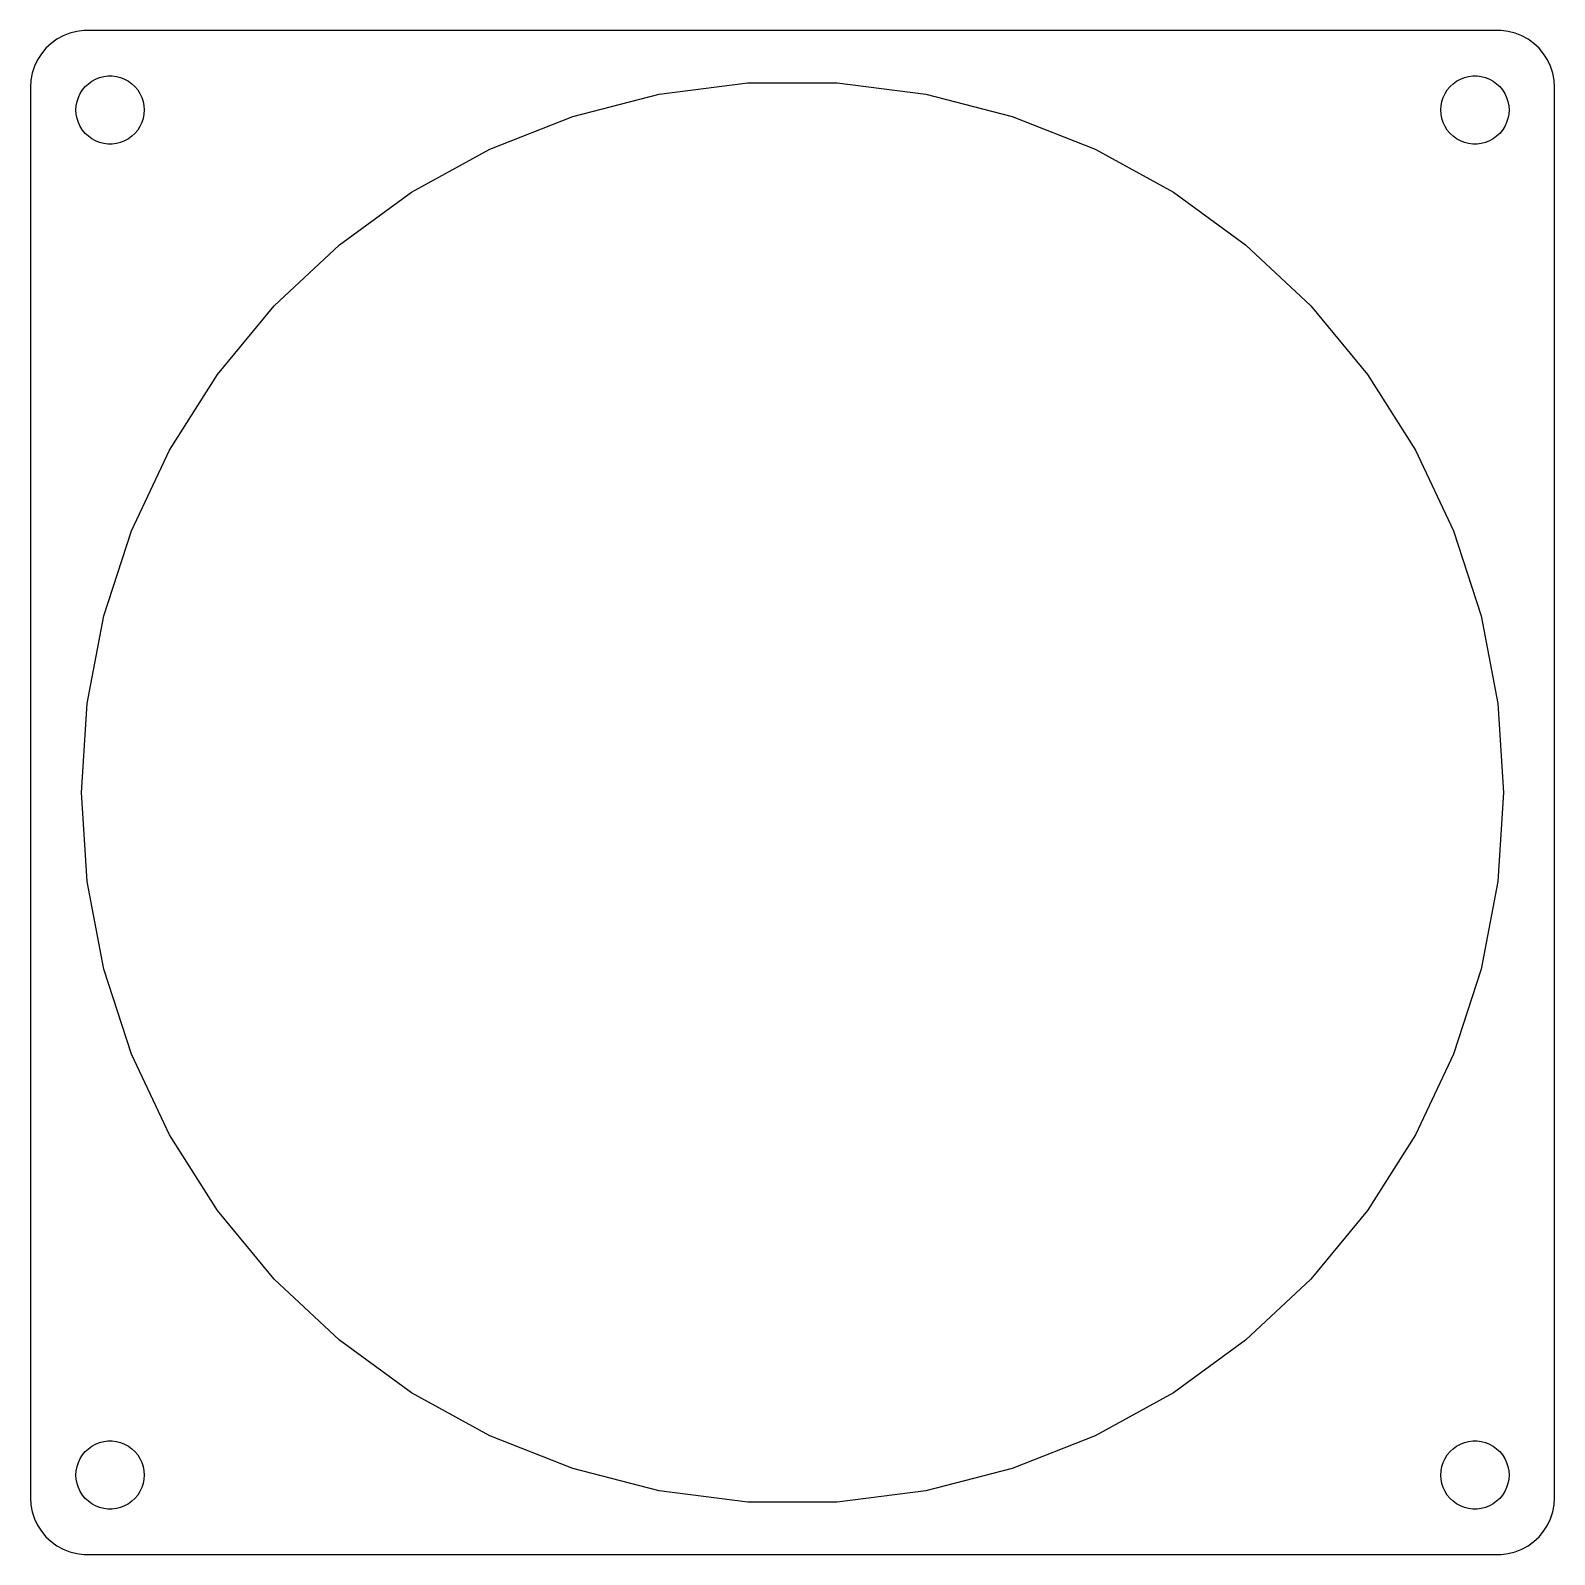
# Model space of a CAD drawing. Header units: metres. Extents: x -67 to 67, y -67 to 67.
import ezdxf

# ---------------------------------------------------------------- set-up
doc = ezdxf.new("R2010")
doc.units = ezdxf.units.M

msp = doc.modelspace()

# ---------------------------------------------------------------- linework, layer by layer
for p, q in [((-65.1871, 65.8526), (-65.6448, 65.4227)), ((-64.6791, 66.2216), (-65.1871, 65.8526)), ((-64.1289, 66.5241), (-64.6791, 66.2216)), ((-63.5451, 66.7553), (-64.1289, 66.5241)), ((-62.9369, 66.9114), (-63.5451, 66.7553)), ((-62.3139, 66.9901), (-62.9369, 66.9114)), ((62.3139, 66.9901), (-62.3139, 66.9901)), ((62.9369, 66.9114), (62.3139, 66.9901)), ((63.5451, 66.7553), (62.9369, 66.9114)), ((64.1289, 66.5241), (63.5451, 66.7553)), ((64.6791, 66.2216), (64.1289, 66.5241)), ((65.1871, 65.8526), (64.6791, 66.2216)), ((65.6448, 65.4227), (65.1871, 65.8526)), ((-66.3815, 64.4088), (-66.6489, 63.8406)), ((-66.0451, 64.9389), (-66.3815, 64.4088)), ((-65.6448, 65.4227), (-66.0451, 64.9389)), ((66.0451, 64.9389), (65.6448, 65.4227)), ((66.3815, 64.4088), (66.0451, 64.9389)), ((66.6489, 63.8406), (66.3815, 64.4088)), ((-66.8429, 63.2434), (-66.9606, 62.6267)), ((-66.6489, 63.8406), (-66.8429, 63.2434)), ((-60.5621, 62.9469), (-60.1884, 62.9941)), ((-60.1884, 62.9941), (-59.8116, 62.9941)), ((-59.8116, 62.9941), (-59.4379, 62.9469)), ((59.4379, 62.9469), (59.8116, 62.9941)), ((59.8116, 62.9941), (60.1884, 62.9941)), ((60.1884, 62.9941), (60.5621, 62.9469)), ((66.8429, 63.2434), (66.6489, 63.8406)), ((66.9606, 62.6267), (66.8429, 63.2434)), ((-66.9606, 62.6267), (-67, 62)), ((-67, 62), (-67, -62)), ((-62.6289, 61.4453), (-62.427, 61.7634)), ((-62.427, 61.7634), (-62.1869, 62.0536)), ((-62.1869, 62.0536), (-61.9123, 62.3115)), ((-61.9123, 62.3115), (-61.6075, 62.533)), ((-61.6075, 62.533), (-61.2773, 62.7145)), ((-61.2773, 62.7145), (-60.927, 62.8532)), ((-60.927, 62.8532), (-60.5621, 62.9469)), ((-59.4379, 62.9469), (-59.0729, 62.8532)), ((-59.0729, 62.8532), (-58.7227, 62.7145)), ((-58.7227, 62.7145), (-58.3925, 62.533)), ((-58.3925, 62.533), (-58.0877, 62.3115)), ((-58.0877, 62.3115), (-57.8131, 62.0536)), ((-57.8131, 62.0536), (-57.5729, 61.7634)), ((-57.5729, 61.7634), (-57.3711, 61.4453)), ((-11.7113, 61.3929), (-3.9244, 62.3767)), ((-3.9244, 62.3767), (3.9244, 62.3767)), ((3.9244, 62.3767), (11.7113, 61.3929)), ((57.3711, 61.4453), (57.5729, 61.7634)), ((57.5729, 61.7634), (57.8131, 62.0536)), ((57.8131, 62.0536), (58.0877, 62.3115)), ((58.0877, 62.3115), (58.3925, 62.533)), ((58.3925, 62.533), (58.7227, 62.7145)), ((58.7227, 62.7145), (59.0729, 62.8532)), ((59.0729, 62.8532), (59.4379, 62.9469)), ((60.5621, 62.9469), (60.927, 62.8532)), ((60.927, 62.8532), (61.2773, 62.7145)), ((61.2773, 62.7145), (61.6075, 62.533)), ((61.6075, 62.533), (61.9123, 62.3115)), ((61.9123, 62.3115), (62.1869, 62.0536)), ((62.1869, 62.0536), (62.427, 61.7634)), ((62.427, 61.7634), (62.6289, 61.4453)), ((67, 62), (66.9606, 62.6267)), ((67, -62), (67, 62)), ((-63, 60), (-62.9763, 60.376)), ((-62.9763, 60.376), (-62.9057, 60.7461)), ((-62.9057, 60.7461), (-62.7893, 61.1044)), ((-62.7893, 61.1044), (-62.6289, 61.4453)), ((-57.3711, 61.4453), (-57.2107, 61.1044)), ((-57.2107, 61.1044), (-57.0942, 60.7461)), ((-57.0942, 60.7461), (-57.0237, 60.376)), ((-57.0237, 60.376), (-57, 60)), ((-19.3136, 59.441), (-11.7113, 61.3929)), ((11.7113, 61.3929), (19.3136, 59.441)), ((57, 60), (57.0237, 60.376)), ((57.0237, 60.376), (57.0942, 60.7461)), ((57.0942, 60.7461), (57.2107, 61.1044)), ((57.2107, 61.1044), (57.3711, 61.4453)), ((62.6289, 61.4453), (62.7893, 61.1044)), ((62.7893, 61.1044), (62.9057, 60.7461)), ((62.9057, 60.7461), (62.9763, 60.376)), ((62.9763, 60.376), (63, 60)), ((-62.9763, 59.624), (-63, 60)), ((-62.9057, 59.2539), (-62.9763, 59.624)), ((-62.7893, 58.8956), (-62.9057, 59.2539)), ((-57.0942, 59.2539), (-57.2107, 58.8956)), ((-57.0237, 59.624), (-57.0942, 59.2539)), ((-57, 60), (-57.0237, 59.624)), ((-26.6112, 56.5517), (-19.3136, 59.441)), ((19.3136, 59.441), (26.6112, 56.5517)), ((57.0237, 59.624), (57, 60)), ((57.0942, 59.2539), (57.0237, 59.624)), ((57.2107, 58.8956), (57.0942, 59.2539)), ((62.9057, 59.2539), (62.7893, 58.8956)), ((62.9763, 59.624), (62.9057, 59.2539)), ((63, 60), (62.9763, 59.624)), ((-62.6289, 58.5547), (-62.7893, 58.8956)), ((-62.427, 58.2366), (-62.6289, 58.5547)), ((-62.1869, 57.9464), (-62.427, 58.2366)), ((-61.9123, 57.6885), (-62.1869, 57.9464)), ((-61.6075, 57.467), (-61.9123, 57.6885)), ((-58.0877, 57.6885), (-58.3925, 57.467)), ((-57.8131, 57.9464), (-58.0877, 57.6885)), ((-57.5729, 58.2366), (-57.8131, 57.9464)), ((-57.3711, 58.5547), (-57.5729, 58.2366)), ((-57.2107, 58.8956), (-57.3711, 58.5547)), ((57.3711, 58.5547), (57.2107, 58.8956)), ((57.5729, 58.2366), (57.3711, 58.5547)), ((57.8131, 57.9464), (57.5729, 58.2366)), ((58.0877, 57.6885), (57.8131, 57.9464)), ((58.3925, 57.467), (58.0877, 57.6885)), ((61.9123, 57.6885), (61.6075, 57.467)), ((62.1869, 57.9464), (61.9123, 57.6885)), ((62.427, 58.2366), (62.1869, 57.9464)), ((62.6289, 58.5547), (62.427, 58.2366)), ((62.7893, 58.8956), (62.6289, 58.5547)), ((-61.2773, 57.2855), (-61.6075, 57.467)), ((-60.927, 57.1468), (-61.2773, 57.2855)), ((-60.5621, 57.0531), (-60.927, 57.1468)), ((-60.1884, 57.0059), (-60.5621, 57.0531)), ((-59.8116, 57.0059), (-60.1884, 57.0059)), ((-59.4379, 57.0531), (-59.8116, 57.0059)), ((-59.0729, 57.1468), (-59.4379, 57.0531)), ((-58.7227, 57.2855), (-59.0729, 57.1468)), ((-58.3925, 57.467), (-58.7227, 57.2855)), ((-33.4892, 52.7705), (-26.6112, 56.5517)), ((26.6112, 56.5517), (33.4892, 52.7705)), ((58.7227, 57.2855), (58.3925, 57.467)), ((59.0729, 57.1468), (58.7227, 57.2855)), ((59.4379, 57.0531), (59.0729, 57.1468)), ((59.8116, 57.0059), (59.4379, 57.0531)), ((60.1884, 57.0059), (59.8116, 57.0059)), ((60.5621, 57.0531), (60.1884, 57.0059)), ((60.927, 57.1468), (60.5621, 57.0531)), ((61.2773, 57.2855), (60.927, 57.1468)), ((61.6075, 57.467), (61.2773, 57.2855)), ((-39.839, 48.1571), (-33.4892, 52.7705)), ((33.4892, 52.7705), (39.839, 48.1571)), ((-45.5605, 42.7842), (-39.839, 48.1571)), ((39.839, 48.1571), (45.5605, 42.7842)), ((-50.5636, 36.7366), (-45.5605, 42.7842)), ((45.5605, 42.7842), (50.5636, 36.7366)), ((-54.7692, 30.1096), (-50.5636, 36.7366)), ((50.5636, 36.7366), (54.7692, 30.1096)), ((-58.111, 23.0078), (-54.7692, 30.1096)), ((54.7692, 30.1096), (58.111, 23.0078)), ((-60.5364, 15.5431), (-58.111, 23.0078)), ((58.111, 23.0078), (60.5364, 15.5431)), ((-62.0072, 7.8333), (-60.5364, 15.5431)), ((60.5364, 15.5431), (62.0072, 7.8333)), ((-62.5, 0), (-62.0072, 7.8333)), ((62.0072, 7.8333), (62.5, 0)), ((-62.0072, -7.8333), (-62.5, 0)), ((62.5, 0), (62.0072, -7.8333)), ((-60.5364, -15.5431), (-62.0072, -7.8333)), ((62.0072, -7.8333), (60.5364, -15.5431)), ((-58.111, -23.0078), (-60.5364, -15.5431)), ((60.5364, -15.5431), (58.111, -23.0078)), ((-54.7692, -30.1096), (-58.111, -23.0078)), ((58.111, -23.0078), (54.7692, -30.1096)), ((-50.5636, -36.7366), (-54.7692, -30.1096)), ((54.7692, -30.1096), (50.5636, -36.7366)), ((-45.5605, -42.7842), (-50.5636, -36.7366)), ((50.5636, -36.7366), (45.5605, -42.7842)), ((-39.839, -48.1571), (-45.5605, -42.7842)), ((45.5605, -42.7842), (39.839, -48.1571)), ((-33.4892, -52.7705), (-39.839, -48.1571)), ((39.839, -48.1571), (33.4892, -52.7705)), ((-26.6112, -56.5517), (-33.4892, -52.7705)), ((33.4892, -52.7705), (26.6112, -56.5517)), ((-61.9123, -57.6885), (-61.6075, -57.467)), ((-61.6075, -57.467), (-61.2773, -57.2855)), ((-61.2773, -57.2855), (-60.927, -57.1468)), ((-60.927, -57.1468), (-60.5621, -57.0531)), ((-60.5621, -57.0531), (-60.1884, -57.0059)), ((-60.1884, -57.0059), (-59.8116, -57.0059)), ((-59.8116, -57.0059), (-59.4379, -57.0531)), ((-59.4379, -57.0531), (-59.0729, -57.1468)), ((-59.0729, -57.1468), (-58.7227, -57.2855)), ((-58.7227, -57.2855), (-58.3925, -57.467)), ((-58.3925, -57.467), (-58.0877, -57.6885)), ((-19.3136, -59.441), (-26.6112, -56.5517)), ((26.6112, -56.5517), (19.3136, -59.441)), ((58.0877, -57.6885), (58.3925, -57.467)), ((58.3925, -57.467), (58.7227, -57.2855)), ((58.7227, -57.2855), (59.0729, -57.1468)), ((59.0729, -57.1468), (59.4379, -57.0531)), ((59.4379, -57.0531), (59.8116, -57.0059)), ((59.8116, -57.0059), (60.1884, -57.0059)), ((60.1884, -57.0059), (60.5621, -57.0531)), ((60.5621, -57.0531), (60.927, -57.1468)), ((60.927, -57.1468), (61.2773, -57.2855)), ((61.2773, -57.2855), (61.6075, -57.467)), ((61.6075, -57.467), (61.9123, -57.6885)), ((-62.9057, -59.2539), (-62.7893, -58.8956)), ((-62.7893, -58.8956), (-62.6289, -58.5547)), ((-62.6289, -58.5547), (-62.427, -58.2366)), ((-62.427, -58.2366), (-62.1869, -57.9464)), ((-62.1869, -57.9464), (-61.9123, -57.6885)), ((-58.0877, -57.6885), (-57.8131, -57.9464)), ((-57.8131, -57.9464), (-57.5729, -58.2366)), ((-57.5729, -58.2366), (-57.3711, -58.5547)), ((-57.3711, -58.5547), (-57.2107, -58.8956)), ((-57.2107, -58.8956), (-57.0942, -59.2539)), ((57.0942, -59.2539), (57.2107, -58.8956)), ((57.2107, -58.8956), (57.3711, -58.5547)), ((57.3711, -58.5547), (57.5729, -58.2366)), ((57.5729, -58.2366), (57.8131, -57.9464)), ((57.8131, -57.9464), (58.0877, -57.6885)), ((61.9123, -57.6885), (62.1869, -57.9464)), ((62.1869, -57.9464), (62.427, -58.2366)), ((62.427, -58.2366), (62.6289, -58.5547)), ((62.6289, -58.5547), (62.7893, -58.8956)), ((62.7893, -58.8956), (62.9057, -59.2539)), ((-63, -60), (-62.9763, -59.624)), ((-62.9763, -60.376), (-63, -60)), ((-62.9763, -59.624), (-62.9057, -59.2539)), ((-57.0942, -59.2539), (-57.0237, -59.624)), ((-57.0237, -59.624), (-57, -60)), ((-57, -60), (-57.0237, -60.376)), ((-11.7113, -61.3929), (-19.3136, -59.441)), ((19.3136, -59.441), (11.7113, -61.3929)), ((57, -60), (57.0237, -59.624)), ((57.0237, -60.376), (57, -60)), ((57.0237, -59.624), (57.0942, -59.2539)), ((62.9057, -59.2539), (62.9763, -59.624)), ((62.9763, -59.624), (63, -60)), ((63, -60), (62.9763, -60.376)), ((-62.9057, -60.7461), (-62.9763, -60.376)), ((-62.7893, -61.1044), (-62.9057, -60.7461)), ((-62.6289, -61.4453), (-62.7893, -61.1044)), ((-62.427, -61.7634), (-62.6289, -61.4453)), ((-57.3711, -61.4453), (-57.5729, -61.7634)), ((-57.2107, -61.1044), (-57.3711, -61.4453)), ((-57.0942, -60.7461), (-57.2107, -61.1044)), ((-57.0237, -60.376), (-57.0942, -60.7461)), ((-3.9244, -62.3767), (-11.7113, -61.3929)), ((11.7113, -61.3929), (3.9244, -62.3767)), ((57.0942, -60.7461), (57.0237, -60.376)), ((57.2107, -61.1044), (57.0942, -60.7461)), ((57.3711, -61.4453), (57.2107, -61.1044)), ((57.5729, -61.7634), (57.3711, -61.4453)), ((62.6289, -61.4453), (62.427, -61.7634)), ((62.7893, -61.1044), (62.6289, -61.4453)), ((62.9057, -60.7461), (62.7893, -61.1044)), ((62.9763, -60.376), (62.9057, -60.7461)), ((-67, -62), (-66.9606, -62.6267)), ((-66.9606, -62.6267), (-66.8429, -63.2434)), ((-62.1869, -62.0536), (-62.427, -61.7634)), ((-61.9123, -62.3115), (-62.1869, -62.0536)), ((-61.6075, -62.533), (-61.9123, -62.3115)), ((-61.2773, -62.7145), (-61.6075, -62.533)), ((-60.927, -62.8532), (-61.2773, -62.7145)), ((-60.5621, -62.9469), (-60.927, -62.8532)), ((-60.1884, -62.9941), (-60.5621, -62.9469)), ((-59.4379, -62.9469), (-59.8116, -62.9941)), ((-59.0729, -62.8532), (-59.4379, -62.9469)), ((-58.7227, -62.7145), (-59.0729, -62.8532)), ((-58.3925, -62.533), (-58.7227, -62.7145)), ((-58.0877, -62.3115), (-58.3925, -62.533)), ((-57.8131, -62.0536), (-58.0877, -62.3115)), ((-57.5729, -61.7634), (-57.8131, -62.0536)), ((3.9244, -62.3767), (-3.9244, -62.3767)), ((57.8131, -62.0536), (57.5729, -61.7634)), ((58.0877, -62.3115), (57.8131, -62.0536)), ((58.3925, -62.533), (58.0877, -62.3115)), ((58.7227, -62.7145), (58.3925, -62.533)), ((59.0729, -62.8532), (58.7227, -62.7145)), ((59.4379, -62.9469), (59.0729, -62.8532)), ((59.8116, -62.9941), (59.4379, -62.9469)), ((60.5621, -62.9469), (60.1884, -62.9941)), ((60.927, -62.8532), (60.5621, -62.9469)), ((61.2773, -62.7145), (60.927, -62.8532)), ((61.6075, -62.533), (61.2773, -62.7145)), ((61.9123, -62.3115), (61.6075, -62.533)), ((62.1869, -62.0536), (61.9123, -62.3115)), ((62.427, -61.7634), (62.1869, -62.0536)), ((66.8429, -63.2434), (66.9606, -62.6267)), ((66.9606, -62.6267), (67, -62)), ((-66.8429, -63.2434), (-66.6489, -63.8406)), ((-66.6489, -63.8406), (-66.3815, -64.4088)), ((-59.8116, -62.9941), (-60.1884, -62.9941)), ((60.1884, -62.9941), (59.8116, -62.9941)), ((66.3815, -64.4088), (66.6489, -63.8406)), ((66.6489, -63.8406), (66.8429, -63.2434)), ((-66.3815, -64.4088), (-66.0451, -64.9389)), ((-66.0451, -64.9389), (-65.6448, -65.4227)), ((-65.6448, -65.4227), (-65.1871, -65.8526)), ((65.1871, -65.8526), (65.6448, -65.4227)), ((65.6448, -65.4227), (66.0451, -64.9389)), ((66.0451, -64.9389), (66.3815, -64.4088)), ((-65.1871, -65.8526), (-64.6791, -66.2216)), ((-64.6791, -66.2216), (-64.1289, -66.5241)), ((-64.1289, -66.5241), (-63.5451, -66.7553)), ((-63.5451, -66.7553), (-62.9369, -66.9114)), ((-62.9369, -66.9114), (-62.3139, -66.9901)), ((-62.3139, -66.9901), (62.3139, -66.9901)), ((62.3139, -66.9901), (62.9369, -66.9114)), ((62.9369, -66.9114), (63.5451, -66.7553)), ((63.5451, -66.7553), (64.1289, -66.5241)), ((64.1289, -66.5241), (64.6791, -66.2216)), ((64.6791, -66.2216), (65.1871, -65.8526))]:
    msp.add_line(p, q)

doc.saveas('drawing.dxf')
